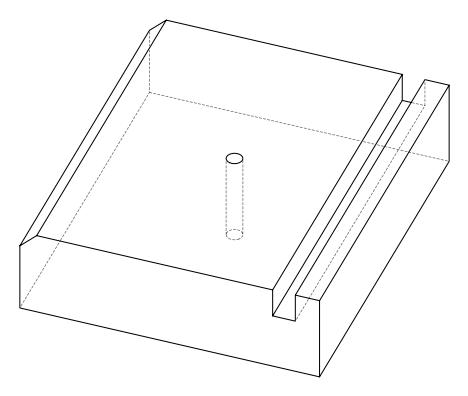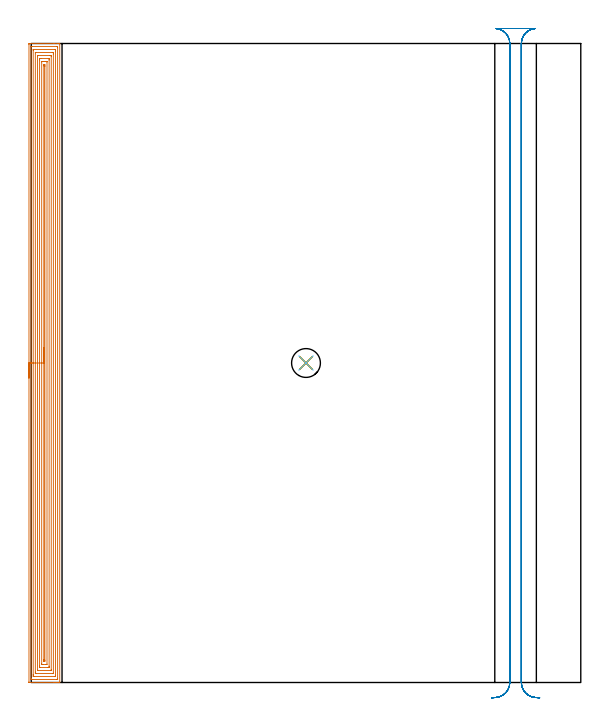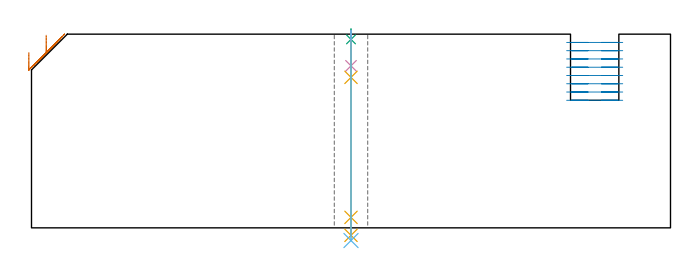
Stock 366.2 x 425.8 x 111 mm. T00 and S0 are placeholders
(PLAN: 6 operations, 5 tool changes, 43.9 min)
(1 AREA_MILL | FG_CHAMFER_SURFACE | UGT0205_001 | 27.5 min | 89458 mm3)
(2 MILL_RECTANGULAR_SLOT | SLOT_RECTANGULAR | UGT0201_094 | Follow Part, ap 5, ae 75% | 15.22 min | 447015 mm3)
(3 SPOT_DRILL | STEP1HOLE | NXT0321_9005460120000 | 0.05 min | 199 mm3)
(4 DRILL_BLIND_HOLE_INTO_CENTER | STEP1HOLE | NXT0301_092 | 0.08 min | 1723 mm3)
(5 GUN_DRILL_THROUGH_HOLE | STEP1HOLE | UGT0307_009 | 0.57 min | 10631 mm3)
(6 DRILL_TO_ENLARGE_THROUGH_HOLE | STEP1HOLE | UGT0301_259 | 0.48 min | 19548 mm3)
(TOOL UGT0205_001 | Chamfer Mill 20 x 3 x 45 deg. | D20 FL50 Z2)
(TOOL UGT0201_094 | End mill 20 mm | D20 FL38 Z4)
(TOOL NXT0321_9005460120000 | NC Spot Drill, 142deg, 12mm, Carbide, Uncoated | D12 PA142 FL30 Z2)
(TOOL NXT0301_092 | Carbide Drill 12.1mm [860.1-1210-061A1-MM 2214] | D12.1 PA140 FL77 Z2)
(TOOL UGT0307_009 | Gun Drill 12 mm | D12 PA130 FL24 Z1)
(TOOL UGT0301_259 | Twist Drill 19.2 mm | D19.2 PA118 FL140 Z2)
(OP 1 AREA_MILL)
G17 G21 G94 G90
T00 M6
G54
G17 G0 G90 X-1.5 Y202.9 S1061 M3
G43 Z121. H0
Z100.5
G94 G1 Y202.938 Z99.628 F250.
Y203.052 Z98.764
Y203.241 Z97.912
Y203.503 Z97.08
Y203.837 Z96.274
Y204.24 Z95.5
Y204.708 Z94.764
Y205.24 Z94.072
Y205.829 Z93.429
Y206.472 Z92.84
Y207.164 Z92.308
Y207.9 Z91.84
Y208.674 Z91.437
Y209.48 Z91.103
Y210.312 Z90.841
Y211.164 Z90.652
Y212.028 Z90.538
Y212.9 Z90.5
Y425.176
X-1.497 Y425.559 Z90.502
X-1.492 Y425.79 Z90.506
X-1.258 Y425.8 Z90.739
X15.216 Z107.211
X17.606 Z109.601
X18.308 Z110.308
X18.596 Z110.596
X18.975 Y425.793 Z110.966
X18.997 Y425.791 Z110.988
X19. Y425.622 Z111.
Y0.177
X18.997 Y0.009 Z110.988
X18.975 Y0.007 Z110.966
X18.596 Y0. Z110.596
X18.308 Z110.308
X17.606 Z109.601
X16.369 Z108.366
X15.834 Z107.829
X15.216 Z107.211
X-1.259 Y0.001 Z90.739
X-1.492 Y0.01 Z90.506
X-1.499 Y0.243 Z90.499
Y0.271
X-1.5 Y212.9 Z90.5
X-0.086 Z91.914
X-0.085 Y423.607 Z91.915
X-0.084 Y423.716 Z91.916
X-0.082 Y423.769 Z91.918
X-0.08 Y423.788 Z91.92
X-0.036 Y423.791 Z91.964
X0.373 Y423.799 Z92.373
X17.199 Z109.199
X17.453 Y423.794 Z109.453
X17.566 Y423.79 Z109.566
X17.585 Y423.409 Z109.585
Y423.388
Y2.193
X17.584 Y2.084 Z109.584
X17.582 Y2.031 Z109.582
X17.58 Y2.012 Z109.58
X17.536 Y2.009 Z109.536
X17.127 Y2.001 Z109.127
X0.301 Z92.301
X0.047 Y2.006 Z92.047
X-0.066 Y2.01 Z91.934
X-0.085 Y2.391 Z91.915
Y2.412
X-0.086 Y212.9 Z91.914
X1.328 Z93.328
X1.329 Y421.047 Z93.329
X1.331 Y421.601 Z93.331
X1.334 Y421.77 Z93.334
X1.335 Y421.784 Z93.335
X1.351 Y421.79 Z93.351
X1.402 Y421.796 Z93.402
X1.469 Y421.799 Z93.469
X15.637 Y421.8 Z107.637
X15.834 Y421.798 Z107.834
X16.032 Y421.794 Z108.032
X16.157 Y421.79 Z108.157
X16.164 Y421.713 Z108.164
X16.167 Y421.601 Z108.167
X16.17 Y421.262 Z108.17
X16.171 Y420.707 Z108.171
Y420.367
Y4.753
X16.169 Y4.199 Z108.169
X16.166 Y4.03 Z108.166
X16.165 Y4.016 Z108.165
X16.149 Y4.01 Z108.149
X16.098 Y4.004 Z108.098
X16.031 Y4.001 Z108.031
X1.863 Y4. Z93.863
X1.666 Y4.002 Z93.666
X1.468 Y4.006 Z93.468
X1.343 Y4.01 Z93.343
X1.335 Y4.087 Z93.335
X1.333 Y4.199 Z93.333
X1.33 Y4.538 Z93.33
X1.329 Y5.093 Z93.329
X1.328 Y5.433 Z93.328
Y212.9
X2.743 Z94.743
Y419.619
X2.744 Y419.72 Z94.744
X2.747 Y419.78 Z94.747
X2.75 Y419.789 Z94.75
X2.756 Y419.793 Z94.756
X2.782 Y419.796 Z94.782
X3. Y419.799 Z95.
X14.076 Y419.8 Z106.076
X14.503 Y419.794 Z106.503
X14.715 Y419.79 Z106.715
X14.751 Y419.78 Z106.751
X14.753 Y419.744 Z106.753
X14.755 Y419.684 Z106.755
X14.757 Y419.113 Z106.757
Y418.919
Y6.181
X14.756 Y6.08 Z106.756
X14.753 Y6.02 Z106.753
X14.75 Y6.011 Z106.75
X14.744 Y6.007 Z106.744
X14.718 Y6.004 Z106.718
X14.5 Y6.001 Z106.5
X3.424 Y6. Z95.424
X2.997 Y6.006 Z94.997
X2.785 Y6.01 Z94.785
X2.749 Y6.02 Z94.749
X2.747 Y6.056 Z94.747
X2.745 Y6.115 Z94.745
X2.743 Y6.687 Z94.743
Y6.881
Y212.9
X4.157 Z96.157
Y417.298
X4.159 Y417.465 Z96.159
X4.164 Y417.789 Z96.164
X4.322 Y417.795 Z96.322
X4.546 Y417.799 Z96.546
X12.516 Y417.8 Z104.516
X13.178 Y417.798 Z105.178
X13.272 Y417.795 Z105.272
X13.324 Y417.791 Z105.324
X13.336 Y417.631 Z105.336
X13.341 Y417.298 Z105.341
X13.343 Y417.132 Z105.343
Y8.502
X13.341 Y8.335 Z105.341
X13.336 Y8.011 Z105.336
X13.178 Y8.005 Z105.178
X12.954 Y8.001 Z104.954
X4.322 Z96.322
X4.228 Y8.004 Z96.228
X4.172 Y8.01 Z96.172
X4.164 Y8.019 Z96.164
X4.16 Y8.073 Z96.16
X4.158 Y8.168 Z96.158
X4.157 Y212.9 Z96.157
X5.571 Z97.571
Y414.977
X5.572 Y415.344 Z97.572
X5.575 Y415.607 Z97.575
X5.578 Y415.738 Z97.578
X5.583 Y415.79 Z97.583
X5.646 Y415.795 Z97.646
X6.093 Y415.799 Z98.093
X6.527 Y415.8 Z98.527
X11.407 Y415.799 Z103.407
X11.845 Y415.796 Z103.845
X11.916 Y415.79 Z103.916
X11.922 Y415.718 Z103.922
X11.925 Y415.344 Z103.925
X11.928 Y414.818 Z103.928
X11.929 Y10.823 Z103.929
X11.928 Y10.456 Z103.928
X11.925 Y10.193 Z103.925
X11.922 Y10.062 Z103.922
X11.917 Y10.01 Z103.917
X11.854 Y10.005 Z103.854
X11.407 Y10.001 Z103.407
X10.973 Y10. Z102.973
X6.093 Y10.001 Z98.093
X5.655 Y10.004 Z97.655
X5.584 Y10.01 Z97.584
X5.578 Y10.082 Z97.578
X5.574 Y10.456 Z97.574
X5.572 Y10.983 Z97.572
X5.571 Y212.9 Z97.571
X6.985 Z98.985
X6.986 Y413.556 Z98.986
X6.992 Y413.769 Z98.992
X7.382 Y413.79 Z99.382
X7.625 Y413.798 Z99.625
X7.864 Y413.799 Z99.864
X8.509 Y413.8 Z100.509
X9.636 Z101.636
X10.281 Y413.799 Z102.281
X10.416 Y413.794 Z102.416
X10.442 Y413.79 Z102.442
X10.508 Y413.767 Z102.508
X10.514 Y413.563 Z102.514
Y413.556
Y12.244
X10.508 Y12.031 Z102.508
X10.118 Y12.01 Z102.118
X9.875 Y12.002 Z101.875
X8.106 Y12. Z100.106
X7.864 Z99.864
X7.219 Y12.001 Z99.219
X7.084 Y12.006 Z99.084
X7.058 Y12.01 Z99.058
X6.992 Y12.033 Z98.992
X6.985 Y12.237 Z98.985
Y12.244
Y212.9
X8.4 Z100.4
Y410.875
X8.401 Y411.227 Z100.401
X8.407 Y411.769 Z100.407
X8.721 Y411.798 Z100.721
X8.75 Y411.797 Z100.75
X9.093 Y411.769 Z101.093
X9.098 Y411.418 Z101.098
X9.1 Y410.875 Z101.1
Y410.521
Y14.925
X9.099 Y14.573 Z101.099
X9.093 Y14.031 Z101.093
X8.779 Y14.002 Z100.779
X8.75 Y14.003 Z100.75
X8.407 Y14.031 Z100.407
X8.402 Y14.382 Z100.402
X8.4 Y14.925 Z100.4
X8.399 Y15.279 Z100.399
X8.4 Y212.9 Z100.4
Y213.772 Z100.438
Y214.636 Z100.551
Y215.488 Z100.74
Y216.32 Z101.003
Y217.126 Z101.336
Y217.9 Z101.739
Y218.636 Z102.208
Y219.328 Z102.739
Y219.971 Z103.328
Y220.56 Z103.972
Y221.092 Z104.664
Y221.56 Z105.4
Y221.963 Z106.173
Y222.297 Z106.979
Y222.559 Z107.811
Y222.748 Z108.663
Y222.862 Z109.528
Y222.9 Z110.4
G0 Z121.
M5
M2
(OP 2 MILL_RECTANGULAR_SLOT)
G17 G21 G94 G90
T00 M6
G54
G17 G0 G90 X338.817 Y-10.202 S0 M3
G43 Z121. H0
Z106.262
G94 G1 X335.826 Y-9.97 F250.
G2 X326.6 Y0. R10. F500.
G1 Y425.8
G2 X335.826 Y435.77 R10.
G1 Y435.8
X309.674
Y435.77
G2 X318.9 Y425.8 R10.
G1 Y0.
G2 X309.674 Y-9.97 R10.
G1 X306.683 Y-10.202 F250.
G0 X338.817 Z101.525
G1 X335.826 Y-9.97
G2 X326.6 Y0. R10. F500.
G1 Y425.8
G2 X335.826 Y435.77 R10.
G1 Y435.8
X309.674
Y435.77
G2 X318.9 Y425.8 R10.
G1 Y0.
G2 X309.674 Y-9.97 R10.
G1 X306.683 Y-10.202 F250.
G0 X338.817 Z96.787
G1 X335.826 Y-9.97
G2 X326.6 Y0. R10. F500.
G1 Y425.8
G2 X335.826 Y435.77 R10.
G1 Y435.8
X309.674
Y435.77
G2 X318.9 Y425.8 R10.
G1 Y0.
G2 X309.674 Y-9.97 R10.
G1 X306.683 Y-10.202 F250.
G0 X338.817 Z92.05
G1 X335.826 Y-9.97
G2 X326.6 Y0. R10. F500.
G1 Y425.8
G2 X335.826 Y435.77 R10.
G1 Y435.8
X309.674
Y435.77
G2 X318.9 Y425.8 R10.
G1 Y0.
G2 X309.674 Y-9.97 R10.
G1 X306.683 Y-10.202 F250.
G0 X338.817 Z87.312
G1 X335.826 Y-9.97
G2 X326.6 Y0. R10. F500.
G1 Y425.8
G2 X335.826 Y435.77 R10.
G1 Y435.8
X309.674
Y435.77
G2 X318.9 Y425.8 R10.
G1 Y0.
G2 X309.674 Y-9.97 R10.
G1 X306.683 Y-10.202 F250.
G0 X338.817 Z82.575
G1 X335.826 Y-9.97
G2 X326.6 Y0. R10. F500.
G1 Y425.8
G2 X335.826 Y435.77 R10.
G1 Y435.8
X309.674
Y435.77
G2 X318.9 Y425.8 R10.
G1 Y0.
G2 X309.674 Y-9.97 R10.
G1 X306.683 Y-10.202 F250.
G0 X338.817 Z77.837
G1 X335.826 Y-9.97
G2 X326.6 Y0. R10. F500.
G1 Y425.8
G2 X335.826 Y435.77 R10.
G1 Y435.8
X309.674
Y435.77
G2 X318.9 Y425.8 R10.
G1 Y0.
G2 X309.674 Y-9.97 R10.
G1 X306.683 Y-10.202 F250.
G0 X338.817 Z73.1
G1 X335.826 Y-9.97
G2 X326.6 Y0. R10. F500.
G1 Y425.8
G2 X335.826 Y435.77 R10.
G1 Y435.8
X309.674
Y435.77
G2 X318.9 Y425.8 R10.
G1 Y0.
G2 X309.674 Y-9.97 R10.
G1 X306.683 Y-10.202 F250.
G0 Z121.
M5
M2
(OP 3 SPOT_DRILL)
G17 G21 G94 G90
T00 M6
G54
G17 G0 G90 X183.1 Y212.9 S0 M3
G43 Z121. H0
G94 G81 G98 Z108. F250. R114.
G80
M5
M2
(OP 4 DRILL_BLIND_HOLE_INTO_CENTER)
G17 G21 G94 G90
T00 M6
G54
G17 G0 G90 X183.1 Y212.9 S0 M3
G43 Z121. H1
G94 G81 G98 Z92.85 F250. R113.
G80
M5
M2
(OP 5 GUN_DRILL_THROUGH_HOLE)
G17 G21 G94 G90
T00 M6
G54
G17 G0 G90 X183.1 Y212.9 M8
G43 Z121. H0
Z107.274
S716 M3
G94 G1 Z86.236 F125. M26
G4 X.084
Z6. F250.
G4 X.084
Z-4.298 F125.
G4 X.084
M5
M9
G0 Z107.274
Z121.
M2
(OP 6 DRILL_TO_ENLARGE_THROUGH_HOLE)
G17 G21 G94 G90
T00 M6
G54
G17 G0 G90 X183.1 Y212.9 S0 M3
G43 Z121. H0
G94 G73 G98 Z-7.268 F250. Q16.895 R113.
G80
M5
M2
